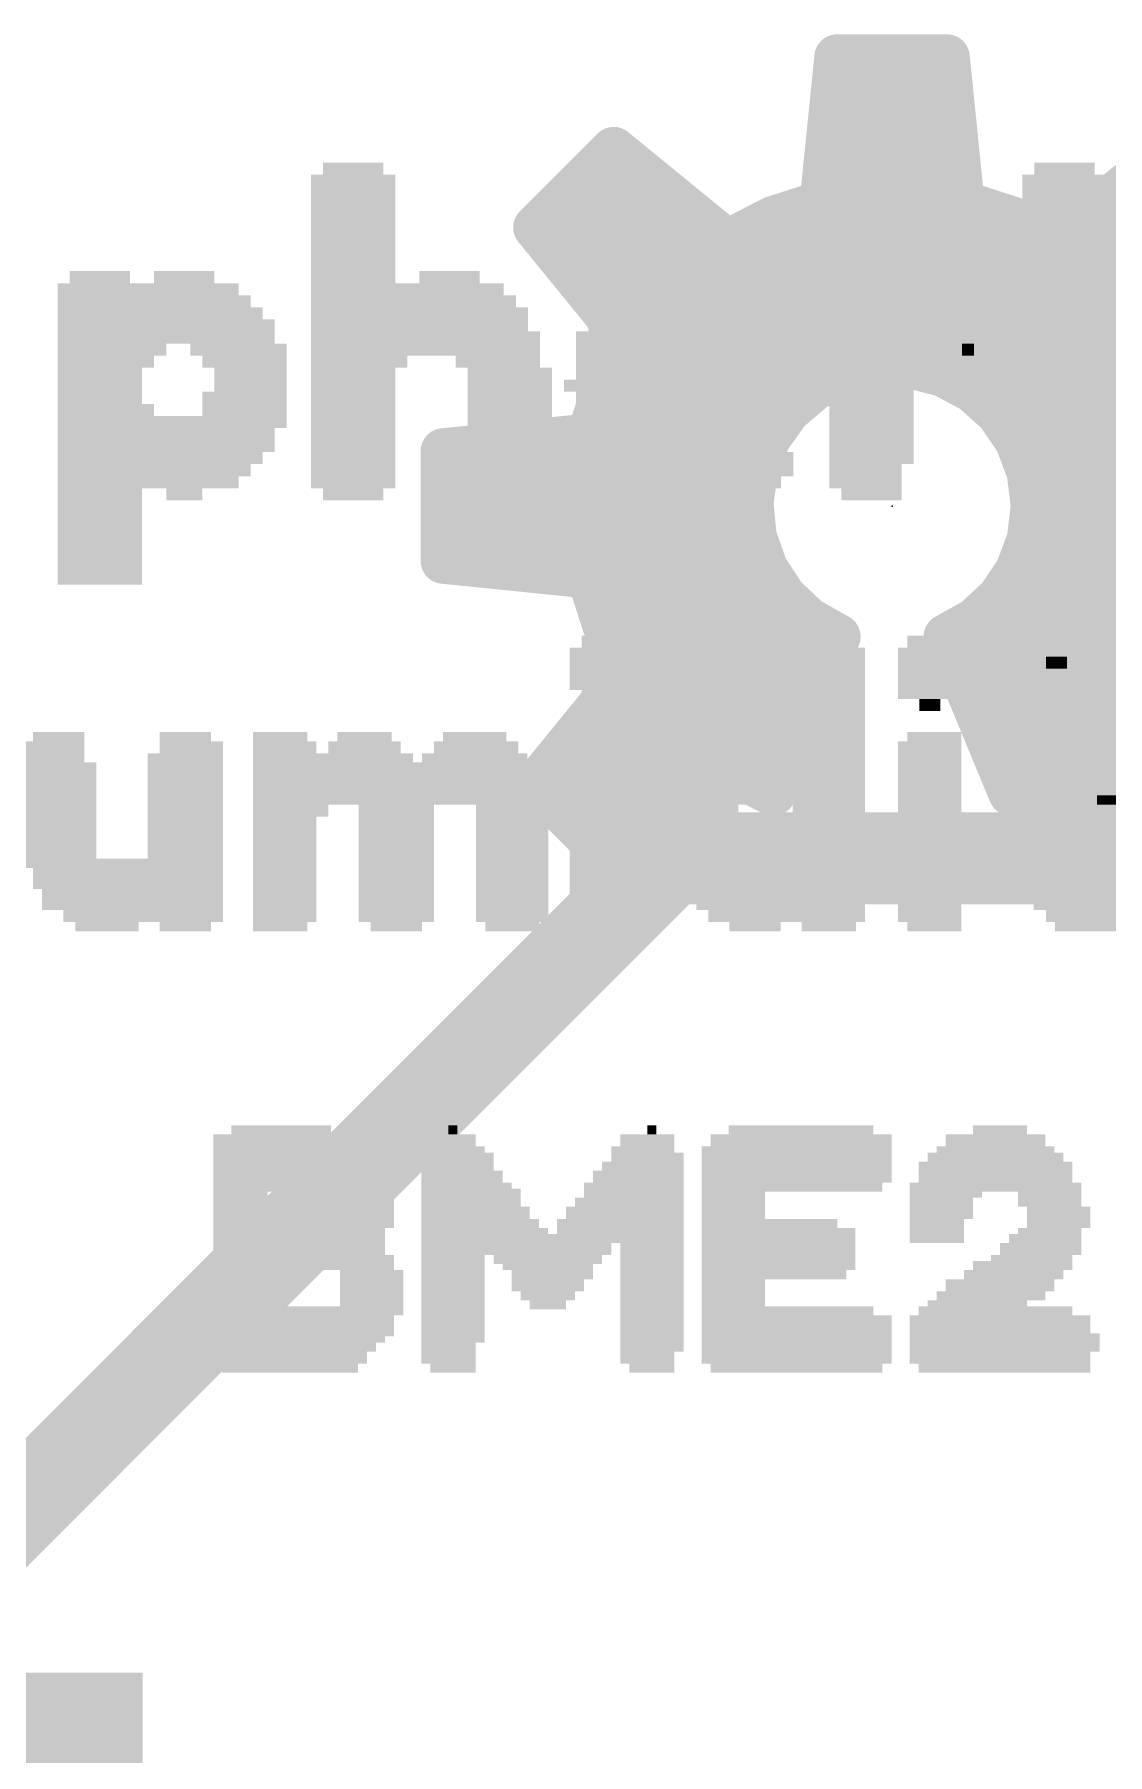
# Model space of a CAD drawing. Extents: x -34 to 73, y -22 to 26.
# Drawn here: x 10.01 to 13.57, y 15.93 to 21.63 of the extents above; entities that cross this region are included whole.
import ezdxf

# ---------------------------------------------------------------- set-up
doc = ezdxf.new("R2010")
doc.units = 0
for name, color, linetype in [('1', 12, 'CONTINUOUS'), ('16', 132, 'CONTINUOUS'), ('21', 41, 'CONTINUOUS'), ('22', 40, 'CONTINUOUS'), ('24', 53, 'CONTINUOUS')]:
    doc.layers.add(name, color=color, linetype=linetype)

# ---------------------------------------------------------------- blocks, each defined once
blk = doc.blocks.new('RECT')
blk.add_solid([(-0.5, -0.5), (0.5, -0.5), (-0.5, 0.5), (0.5, 0.5)])

msp = doc.modelspace()

# ---------------------------------------------------------------- linework, layer by layer
at = {"layer": '16', "const_width": 0.3048}
for points in [[(12.1158, 18.8976), (6.4008, 13.1826)], [(18.5928, 18.8976), (12.1158, 18.8976)]]:
    msp.add_lwpolyline(points, dxfattribs=at)
at = {"layer": '16', "const_width": 0.1524}
for points in [[(12.1158, 18.9738, 1), (12.1158, 18.8214)], [(12.1697, 18.8437, 1), (12.0619, 18.9515)]]:
    msp.add_lwpolyline(points, format="xyb", dxfattribs=at)
at = {"layer": '22', "const_width": 0.15}
for points in [[(12.6204, 21.0709), (12.6696, 21.5548)], [(12.6696, 21.5548), (13.0352, 21.5548)], [(13.0352, 21.5548), (13.0844, 21.0709)], [(12.6589, 21.45), (13.0459, 21.45)], [(12.6437, 21.3), (13.0611, 21.3)], [(11.6704, 20.9895), (11.9289, 21.248)], [(11.9289, 21.248), (12.3059, 20.9406)], [(13.3989, 20.9406), (13.7759, 21.248)], [(11.8309, 21.15), (12.0491, 21.15)], [(12.6284, 21.15), (13.0764, 21.15)], [(12.4577, 21.0188), (12.6204, 21.0709)], [(13.0844, 21.0709), (13.2471, 21.0188)], [(11.9778, 20.6125), (11.6704, 20.9895)], [(11.6809, 21), (12.2331, 21)], [(12.3059, 20.9406), (12.4577, 21.0188)], [(12.4212, 21), (13.2836, 21)], [(13.2471, 21.0188), (13.3989, 20.9406)], [(13.4717, 21), (14.0239, 21)], [(11.7841, 20.85), (13.9207, 20.85)], [(11.9065, 20.7), (13.7983, 20.7)], [(11.8996, 20.4607), (11.9778, 20.6125)], [(11.9456, 20.55), (13.7592, 20.55)], [(12.8014, 20.5318), (12.6922, 20.5064)], [(12.9136, 20.5306), (12.8014, 20.5318)], [(13.0223, 20.5028), (12.9136, 20.5306)], [(11.8475, 20.298), (11.8996, 20.4607)], [(12.6922, 20.5064), (12.5921, 20.4556)], [(13.1213, 20.4499), (13.0223, 20.5028)], [(12.5921, 20.4556), (12.5069, 20.3826)], [(13.2048, 20.375), (13.1213, 20.4499)], [(11.8802, 20.4), (12.5272, 20.4)], [(12.5069, 20.3826), (12.4416, 20.2914)], [(13.1769, 20.4), (13.8246, 20.4)], [(13.2682, 20.2824), (13.2048, 20.375)], [(11.3636, 20.2488), (11.8475, 20.298)], [(12.4416, 20.2914), (12.3997, 20.1873)], [(11.3636, 19.8832), (11.3636, 20.2488)], [(11.3754, 20.25), (12.4249, 20.25)], [(13.3077, 20.1774), (13.2682, 20.2824)], [(13.2804, 20.25), (14.3294, 20.25)], [(12.3997, 20.1873), (12.3839, 20.0762)], [(13.3212, 20.066), (13.3077, 20.1774)], [(11.3636, 20.1), (12.3873, 20.1)], [(12.3839, 20.0762), (12.3948, 19.9645)], [(13.3083, 19.9566), (13.3212, 20.066)], [(13.3171, 20.1), (14.3412, 20.1)], [(11.3636, 19.95), (12.4, 19.95)], [(12.3948, 19.9645), (12.4321, 19.8587)], [(13.2701, 19.8532), (13.3083, 19.9566)], [(13.3058, 19.95), (14.3412, 19.95)], [(11.8475, 19.834), (11.3636, 19.8832)], [(11.8996, 19.6713), (11.8475, 19.834)], [(12.4321, 19.8587), (12.4934, 19.7647)], [(13.2089, 19.7615), (13.2701, 19.8532)], [(11.8584, 19.8), (12.4703, 19.8)], [(13.2346, 19.8), (13.8464, 19.8)], [(12.4934, 19.7647), (12.5752, 19.688)], [(13.128, 19.6867), (13.2089, 19.7615)], [(11.9778, 19.5195), (11.8996, 19.6713)], [(12.5752, 19.688), (12.673, 19.6329)], [(13.0318, 19.6329), (13.128, 19.6867)], [(11.9106, 19.65), (12.6426, 19.65)], [(12.673, 19.6329), (12.4577, 19.1132)], [(13.2471, 19.1132), (13.0318, 19.6329)], [(13.0623, 19.65), (13.7942, 19.65)], [(11.6704, 19.1425), (11.9778, 19.5195)], [(11.9619, 19.5), (12.6179, 19.5)], [(13.0869, 19.5), (13.7429, 19.5)], [(11.8396, 19.35), (12.5558, 19.35)], [(13.149, 19.35), (13.8652, 19.35)], [(11.7173, 19.2), (12.4937, 19.2)], [(12.3059, 19.1914), (11.9289, 18.884)], [(12.4577, 19.1132), (12.3059, 19.1914)], [(13.2111, 19.2), (13.9875, 19.2)], [(13.3989, 19.1914), (13.2471, 19.1132)], [(13.7759, 18.884), (13.3989, 19.1914)], [(11.9289, 18.884), (11.6704, 19.1425)], [(11.7629, 19.05), (12.1325, 19.05)], [(13.5723, 19.05), (13.9419, 19.05)], [(11.9129, 18.9), (11.9485, 18.9)]]:
    msp.add_lwpolyline(points, dxfattribs=at)
at = {"layer": '22', "const_width": 0.075}
for points in [[(12.6696, 21.5923, 1), (12.6696, 21.5173)], [(12.7069, 21.551, 1), (12.6323, 21.5586)], [(13.0725, 21.5586, 1), (12.9979, 21.551)], [(13.0352, 21.5173, 1), (13.0352, 21.5923)], [(12.6589, 21.4875, 1), (12.6589, 21.4125)], [(13.0459, 21.4125, 1), (13.0459, 21.4875)], [(12.6437, 21.3375, 1), (12.6437, 21.2625)], [(13.0611, 21.2625, 1), (13.0611, 21.3375)], [(11.9526, 21.2771, 1), (11.9052, 21.2189)], [(11.9554, 21.2215, 1), (11.9024, 21.2745)], [(11.8309, 21.1875, 1), (11.8309, 21.1125)], [(12.0491, 21.1125, 1), (12.0491, 21.1875)], [(12.6284, 21.1875, 1), (12.6284, 21.1125)], [(13.0764, 21.1125, 1), (13.0764, 21.1875)], [(12.5831, 21.0747, 1), (12.6577, 21.0671)], [(12.6318, 21.0352, 1), (12.609, 21.1066)], [(13.0958, 21.1066, 1), (13.073, 21.0352)], [(13.0471, 21.0671, 1), (13.1217, 21.0747)], [(11.6995, 21.0132, 1), (11.6413, 20.9658)], [(11.6439, 21.016, 1), (11.6969, 20.963)], [(11.6809, 21.0375, 1), (11.6809, 20.9625)], [(12.2331, 20.9625, 1), (12.2331, 21.0375)], [(12.4212, 21.0375, 1), (12.4212, 20.9625)], [(12.4463, 21.0545, 1), (12.4692, 20.9831)], [(12.4749, 20.9855, 1), (12.4406, 21.0522)], [(13.2642, 21.0522, 1), (13.2299, 20.9855)], [(13.2356, 20.9831, 1), (13.2585, 21.0545)], [(13.2836, 20.9625, 1), (13.2836, 21.0375)], [(13.4717, 21.0375, 1), (13.4717, 20.9625)], [(12.2887, 20.9739, 1), (12.3231, 20.9073)], [(12.2822, 20.9115, 1), (12.3296, 20.9697)], [(13.3752, 20.9697, 1), (13.4226, 20.9115)], [(13.3817, 20.9073, 1), (13.4161, 20.9739)], [(11.7841, 20.8875, 1), (11.7841, 20.8125)], [(11.9065, 20.7375, 1), (11.9065, 20.6625)], [(12.0111, 20.5953, 1), (11.9445, 20.6297)], [(11.9487, 20.5888, 1), (12.0069, 20.6362)], [(11.9456, 20.5875, 1), (11.9456, 20.5125)], [(12.8018, 20.5693, 1), (12.801, 20.4943)], [(12.8099, 20.4953, 1), (12.7929, 20.5684)], [(12.9229, 20.5669, 1), (12.9043, 20.4943)], [(12.9132, 20.4931, 1), (12.914, 20.5681)], [(11.9353, 20.4492, 1), (11.8639, 20.4721)], [(12.6836, 20.5429, 1), (12.7007, 20.4698)], [(12.7091, 20.4729, 1), (12.6752, 20.5398)], [(13.04, 20.5358, 1), (13.0046, 20.4697)], [(13.013, 20.4664, 1), (13.0316, 20.5391)], [(11.8662, 20.4778, 1), (11.9329, 20.4435)], [(12.5751, 20.4891, 1), (12.609, 20.4222)], [(12.6165, 20.4272, 1), (12.5677, 20.4841)], [(13.1463, 20.4778, 1), (13.0963, 20.422)], [(13.1036, 20.4168, 1), (13.139, 20.483)], [(11.8802, 20.4375, 1), (11.8802, 20.3625)], [(12.4825, 20.411, 1), (12.5313, 20.3541)], [(12.5374, 20.3607, 1), (12.4764, 20.4044)], [(12.5272, 20.3625, 1), (12.5272, 20.4375)], [(13.1769, 20.4375, 1), (13.1769, 20.3625)], [(13.2358, 20.3962, 1), (13.1739, 20.3538)], [(13.1798, 20.3471, 1), (13.2299, 20.4029)], [(11.8513, 20.2607, 1), (11.8437, 20.3353)], [(12.4763, 20.2774, 1), (12.4068, 20.3054)], [(11.4011, 20.2488, 1), (11.3261, 20.2488)], [(11.3598, 20.2861, 1), (11.3674, 20.2115)], [(11.3754, 20.2875, 1), (11.3754, 20.2125)], [(11.8118, 20.3094, 1), (11.8832, 20.2866)], [(12.4111, 20.3132, 1), (12.472, 20.2695)], [(12.4249, 20.2125, 1), (12.4249, 20.2875)], [(13.3033, 20.2956, 1), (13.2331, 20.2692)], [(13.2373, 20.2612, 1), (13.2992, 20.3036)], [(13.2804, 20.2875, 1), (13.2804, 20.2125)], [(12.4369, 20.182, 1), (12.3626, 20.1926)], [(13.345, 20.1819, 1), (13.2705, 20.1729)], [(12.3649, 20.2012, 1), (12.4345, 20.1733)], [(13.2727, 20.1642, 1), (13.3428, 20.1906)], [(11.3636, 20.1375, 1), (11.3636, 20.0625)], [(12.4212, 20.0798, 1), (12.3465, 20.0725)], [(12.3873, 20.0625, 1), (12.3873, 20.1375)], [(13.3171, 20.1375, 1), (13.3171, 20.0625)], [(13.3584, 20.0616, 1), (13.284, 20.0704)], [(12.3467, 20.0815, 1), (12.421, 20.0709)], [(13.284, 20.0615, 1), (13.3584, 20.0705)], [(11.3636, 19.9875, 1), (11.3636, 19.9125)], [(12.4302, 19.977, 1), (12.3595, 19.9521)], [(12.4, 19.9125, 1), (12.4, 19.9875)], [(13.3058, 19.9875, 1), (13.3058, 19.9125)], [(13.3434, 19.9436, 1), (13.2731, 19.9695)], [(12.3575, 19.9608, 1), (12.4322, 19.9682)], [(13.271, 19.961, 1), (13.3455, 19.9522)], [(11.3674, 19.9205, 1), (11.3598, 19.8459)], [(11.3261, 19.8832, 1), (11.4011, 19.8832)], [(11.8832, 19.8454, 1), (11.8118, 19.8226)], [(11.8437, 19.7967, 1), (11.8513, 19.8713)], [(12.4635, 19.8791, 1), (12.4006, 19.8382)], [(12.3967, 19.8462, 1), (12.4674, 19.8711)], [(13.3013, 19.8323, 1), (13.2389, 19.874)], [(11.8584, 19.8375, 1), (11.8584, 19.7625)], [(12.4703, 19.7625, 1), (12.4703, 19.8375)], [(13.2346, 19.8375, 1), (13.2346, 19.7625)], [(13.2349, 19.8661, 1), (13.3053, 19.8402)], [(12.519, 19.792, 1), (12.4677, 19.7373)], [(12.4619, 19.7442, 1), (12.5248, 19.7852)], [(13.1777, 19.7824, 1), (13.2401, 19.7407)], [(13.2343, 19.734, 1), (13.1834, 19.7891)], [(11.9329, 19.6885, 1), (11.8662, 19.6542)], [(12.5936, 19.7206, 1), (12.5568, 19.6553)], [(12.5496, 19.6606, 1), (12.6009, 19.7153)], [(13.1025, 19.7143, 1), (13.1534, 19.6592)], [(13.1463, 19.654, 1), (13.1096, 19.7195)], [(11.8639, 19.6599, 1), (11.9353, 19.6828)], [(11.9106, 19.6875, 1), (11.9106, 19.6125)], [(12.7076, 19.6185, 1), (12.6384, 19.6473)], [(12.6426, 19.6125, 1), (12.6426, 19.6875)], [(12.6546, 19.6002, 1), (12.6914, 19.6656)], [(13.0664, 19.6473, 1), (12.9972, 19.6185)], [(13.0135, 19.6656, 1), (13.0501, 19.6002)], [(13.0623, 19.6875, 1), (13.0623, 19.6125)], [(11.9619, 19.5375, 1), (11.9619, 19.4625)], [(11.9445, 19.5023, 1), (12.0111, 19.5367)], [(12.0069, 19.4958, 1), (11.9487, 19.5432)], [(12.6179, 19.4625, 1), (12.6179, 19.5375)], [(13.0869, 19.5375, 1), (13.0869, 19.4625)], [(11.8396, 19.3875, 1), (11.8396, 19.3125)], [(12.5558, 19.3125, 1), (12.5558, 19.3875)], [(13.149, 19.3875, 1), (13.149, 19.3125)], [(11.7173, 19.2375, 1), (11.7173, 19.1625)], [(12.3231, 19.2247, 1), (12.2887, 19.1581)], [(12.3296, 19.1623, 1), (12.2822, 19.2205)], [(12.4937, 19.1625, 1), (12.4937, 19.2375)], [(13.2111, 19.2375, 1), (13.2111, 19.1625)], [(13.4226, 19.2205, 1), (13.3752, 19.1623)], [(13.4161, 19.1581, 1), (13.3817, 19.2247)], [(11.6969, 19.169, 1), (11.6439, 19.116)], [(11.6413, 19.1662, 1), (11.6995, 19.1188)], [(12.4405, 19.0799, 1), (12.4749, 19.1465)], [(13.2299, 19.1465, 1), (13.2643, 19.0799)], [(11.7629, 19.0875, 1), (11.7629, 19.0125)], [(12.1325, 19.0125, 1), (12.1325, 19.0875)], [(12.4231, 19.1276, 1), (12.4923, 19.0988)], [(13.2125, 19.0988, 1), (13.2817, 19.1276)], [(13.5723, 19.0875, 1), (13.5723, 19.0125)], [(11.9129, 18.9375, 1), (11.9129, 18.8625)], [(11.9052, 18.9131, 1), (11.9526, 18.8549)], [(11.9024, 18.8575, 1), (11.9554, 18.9105)], [(11.9485, 18.8625, 1), (11.9485, 18.9375)]]:
    msp.add_lwpolyline(points, format="xyb", dxfattribs=at)
at = {"layer": '24'}
msp.add_point((12.8524, 20.066), dxfattribs=at)

# ---------------------------------------------------------------- block references
at = {"layer": '1', "xscale": 1.1, "rotation": 180}
msp.add_blockref('RECT', (9.8162, 15.6972), dxfattribs=at)
at = {"layer": '21'}
for p, xscale, yscale in [((11.0644, 21.1448), 0.28, 0.04), ((11.0644, 21.1848), 0.2, 0.04), ((13.4244, 21.1448), 0.28, 0.04), ((13.4244, 21.1848), 0.2, 0.04), ((11.0644, 21.1048), 0.28, 0.04), ((13.4244, 21.1048), 0.28, 0.04), ((11.0644, 21.0648), 0.28, 0.04), ((13.4244, 21.0648), 0.28, 0.04), ((11.0644, 21.0248), 0.28, 0.04), ((11.0644, 20.9848), 0.28, 0.04), ((13.4244, 21.0248), 0.28, 0.04), ((13.4044, 20.9848), 0.24, 0.04), ((11.0644, 20.9448), 0.28, 0.04), ((13.4244, 20.9448), 0.12, 0.04), ((11.0644, 20.9048), 0.28, 0.04), ((11.0644, 20.8648), 0.28, 0.04), ((12.2044, 20.8648), 0.08, 0.04), ((10.2244, 20.8248), 0.2, 0.04), ((10.5044, 20.8248), 0.2, 0.04), ((11.0644, 20.8248), 0.28, 0.04), ((11.3844, 20.8248), 0.2, 0.04), ((12.2044, 20.8248), 0.4, 0.04), ((12.7844, 20.8248), 0.2, 0.04), ((13.0844, 20.8248), 0.24, 0.04), ((13.4244, 20.8248), 0.2, 0.04), ((10.3844, 20.7848), 0.6, 0.04), ((10.4044, 20.7448), 0.64, 0.04), ((11.2444, 20.7848), 0.64, 0.04), ((11.2644, 20.7448), 0.68, 0.04), ((12.1844, 20.7448), 0.6, 0.04), ((12.1844, 20.7848), 0.52, 0.04), ((12.9244, 20.7848), 0.56, 0.04), ((12.9444, 20.7448), 0.6, 0.04), ((13.4244, 20.7848), 0.28, 0.04), ((13.4244, 20.7448), 0.28, 0.04), ((10.4244, 20.7048), 0.68, 0.04), ((11.2844, 20.7048), 0.72, 0.04), ((12.1844, 20.7048), 0.68, 0.04), ((12.9244, 20.7048), 0.56, 0.04), ((13.4244, 20.7048), 0.28, 0.04), ((10.4444, 20.6648), 0.72, 0.04), ((11.2844, 20.6648), 0.72, 0.04), ((12.1844, 20.6648), 0.68, 0.04), ((12.9244, 20.6648), 0.56, 0.04), ((13.4244, 20.6648), 0.28, 0.04), ((10.4444, 20.6248), 0.72, 0.04), ((10.2644, 20.5848), 0.36, 0.04), ((10.6844, 20.5848), 0.32, 0.04), ((11.3044, 20.6248), 0.76, 0.04), ((11.3044, 20.5848), 0.76, 0.04), ((12.1844, 20.6248), 0.76, 0.04), ((11.9644, 20.5848), 0.32, 0.04), ((12.4244, 20.5848), 0.28, 0.04), ((12.9244, 20.6248), 0.56, 0.04), ((12.8044, 20.5848), 0.32, 0.04), ((13.1044, 20.5848), 0.04, 0.04), ((13.4244, 20.6248), 0.28, 0.04), ((13.4244, 20.5848), 0.28, 0.04), ((10.2444, 20.5448), 0.32, 0.04), ((10.7044, 20.5448), 0.28, 0.04), ((11.0844, 20.5448), 0.32, 0.04), ((11.5444, 20.5448), 0.28, 0.04), ((11.9444, 20.5448), 0.28, 0.04), ((12.4244, 20.5448), 0.28, 0.04), ((12.7844, 20.5448), 0.28, 0.04), ((13.4244, 20.5448), 0.28, 0.04), ((10.2244, 20.5048), 0.28, 0.04), ((10.2244, 20.4648), 0.28, 0.04), ((10.7244, 20.5048), 0.24, 0.04), ((10.7244, 20.4648), 0.24, 0.04), ((11.0644, 20.5048), 0.28, 0.04), ((11.0644, 20.4648), 0.28, 0.04), ((11.5844, 20.5048), 0.28, 0.04), ((11.5844, 20.4648), 0.28, 0.04), ((12.1444, 20.4648), 0.76, 0.04), ((12.1844, 20.5048), 0.76, 0.04), ((12.7844, 20.5048), 0.28, 0.04), ((12.7844, 20.4648), 0.28, 0.04), ((13.4244, 20.5048), 0.28, 0.04), ((13.4244, 20.4648), 0.28, 0.04), ((10.2244, 20.4248), 0.28, 0.04), ((10.7044, 20.4248), 0.28, 0.04), ((11.0644, 20.4248), 0.28, 0.04), ((11.5844, 20.4248), 0.28, 0.04), ((12.1644, 20.4248), 0.72, 0.04), ((12.7844, 20.4248), 0.28, 0.04), ((13.4244, 20.4248), 0.28, 0.04), ((10.2444, 20.3848), 0.32, 0.04), ((10.4644, 20.3448), 0.76, 0.04), ((10.7044, 20.3848), 0.28, 0.04), ((11.0644, 20.3848), 0.28, 0.04), ((11.0644, 20.3448), 0.28, 0.04), ((11.5844, 20.3848), 0.28, 0.04), ((11.5844, 20.3448), 0.28, 0.04), ((12.1244, 20.3848), 0.64, 0.04), ((11.9444, 20.3448), 0.28, 0.04), ((12.7844, 20.3848), 0.28, 0.04), ((12.7844, 20.3448), 0.28, 0.04), ((13.4244, 20.3848), 0.28, 0.04), ((13.4244, 20.3448), 0.28, 0.04), ((10.4444, 20.3048), 0.72, 0.04), ((11.0644, 20.3048), 0.28, 0.04), ((11.5844, 20.3048), 0.28, 0.04), ((11.9844, 20.3048), 0.36, 0.04), ((12.4044, 20.3048), 0.16, 0.04), ((12.7844, 20.3048), 0.28, 0.04), ((13.4244, 20.3048), 0.28, 0.04), ((10.4444, 20.2648), 0.72, 0.04), ((11.0644, 20.2648), 0.28, 0.04), ((11.5844, 20.2648), 0.28, 0.04), ((12.1644, 20.2648), 0.64, 0.04), ((12.7844, 20.2648), 0.28, 0.04), ((13.4244, 20.2648), 0.28, 0.04), ((10.4244, 20.2248), 0.68, 0.04), ((10.4044, 20.1848), 0.64, 0.04), ((11.0644, 20.2248), 0.28, 0.04), ((11.0644, 20.1848), 0.28, 0.04), ((11.5844, 20.2248), 0.28, 0.04), ((11.5844, 20.1848), 0.28, 0.04), ((12.1844, 20.2248), 0.68, 0.04), ((12.2044, 20.1848), 0.64, 0.04), ((12.7844, 20.2248), 0.28, 0.04), ((12.7644, 20.1848), 0.24, 0.04), ((13.4244, 20.2248), 0.28, 0.04), ((13.4244, 20.1848), 0.28, 0.04), ((10.3844, 20.1448), 0.6, 0.04), ((11.0644, 20.1448), 0.28, 0.04), ((11.5644, 20.1448), 0.24, 0.04), ((12.2044, 20.1448), 0.56, 0.04), ((12.7644, 20.1448), 0.24, 0.04), ((13.4244, 20.1448), 0.28, 0.04), ((10.2244, 20.1048), 0.28, 0.04), ((10.2244, 20.0648), 0.28, 0.04), ((10.5044, 20.1048), 0.12, 0.04), ((11.0644, 20.1048), 0.2, 0.04), ((11.5844, 20.1048), 0.2, 0.04), ((12.2244, 20.1048), 0.44, 0.04), ((12.2244, 20.0648), 0.2, 0.04), ((12.7844, 20.1048), 0.2, 0.04), ((13.4244, 20.1048), 0.2, 0.04), ((10.2244, 20.0248), 0.28, 0.04), ((10.2244, 19.9848), 0.28, 0.04), ((10.2244, 19.9448), 0.28, 0.04), ((10.2244, 19.9048), 0.28, 0.04), ((10.2244, 19.8648), 0.28, 0.04), ((10.2244, 19.8248), 0.28, 0.04), ((11.9076, 19.6162), 0.17, 0.04), ((12.6576, 19.6162), 0.15, 0.04), ((12.9726, 19.6162), 0.14, 0.04), ((11.9076, 19.5812), 0.25, 0.03), ((11.9076, 19.5462), 0.25, 0.04), ((12.6576, 19.5812), 0.21, 0.03), ((12.6576, 19.5462), 0.21, 0.04), ((12.9776, 19.5812), 0.21, 0.03), ((12.9776, 19.5462), 0.21, 0.04), ((13.3976, 19.5462), 0.07, 0.04), ((11.9076, 19.5112), 0.25, 0.03), ((12.6576, 19.5112), 0.21, 0.03), ((12.9776, 19.5112), 0.21, 0.03), ((13.3976, 19.5112), 0.21, 0.03), ((11.9076, 19.4762), 0.25, 0.04), ((11.9276, 19.4412), 0.21, 0.03), ((12.6576, 19.4762), 0.21, 0.04), ((12.6576, 19.4412), 0.21, 0.03), ((12.9776, 19.4762), 0.21, 0.04), ((12.9776, 19.4412), 0.21, 0.03), ((13.3776, 19.4412), 0.25, 0.03), ((13.3976, 19.4762), 0.21, 0.04), ((11.9076, 19.4062), 0.11, 0.04), ((12.6576, 19.4062), 0.21, 0.04), ((12.9776, 19.4062), 0.07, 0.04), ((13.3776, 19.4062), 0.25, 0.04), ((12.6576, 19.3712), 0.21, 0.03), ((12.6576, 19.3362), 0.21, 0.04), ((13.3776, 19.3712), 0.25, 0.03), ((13.3776, 19.3362), 0.25, 0.04), ((10.0676, 19.2662), 0.21, 0.04), ((10.0876, 19.3012), 0.17, 0.03), ((10.5076, 19.3012), 0.17, 0.03), ((10.5276, 19.2662), 0.21, 0.04), ((10.8226, 19.3012), 0.18, 0.03), ((10.8376, 19.2662), 0.21, 0.04), ((11.1026, 19.2662), 0.24, 0.04), ((11.1026, 19.3012), 0.18, 0.03), ((11.4726, 19.2662), 0.28, 0.04), ((11.4676, 19.3012), 0.21, 0.03), ((11.9076, 19.2662), 0.25, 0.04), ((11.9076, 19.3012), 0.17, 0.03), ((12.5026, 19.2662), 0.52, 0.04), ((12.3976, 19.3012), 0.17, 0.03), ((12.6576, 19.3012), 0.21, 0.03), ((12.9776, 19.2662), 0.21, 0.04), ((12.9926, 19.3012), 0.18, 0.03), ((13.4126, 19.2662), 0.52, 0.04), ((13.4276, 19.3012), 0.49, 0.03), ((10.0676, 19.2312), 0.21, 0.03), ((10.5076, 19.2312), 0.25, 0.03), ((10.9976, 19.2312), 0.53, 0.03), ((11.4676, 19.2312), 0.35, 0.03), ((11.9076, 19.2312), 0.25, 0.03), ((12.4826, 19.2312), 0.56, 0.03), ((12.9776, 19.2312), 0.21, 0.03), ((13.5526, 19.2312), 0.8, 0.03), ((10.0876, 19.1962), 0.25, 0.04), ((10.0876, 19.1612), 0.25, 0.03), ((10.5076, 19.1962), 0.25, 0.04), ((10.5076, 19.1612), 0.25, 0.03), ((11.2076, 19.1962), 0.95, 0.04), ((11.2076, 19.1612), 0.95, 0.03), ((11.9076, 19.1962), 0.25, 0.04), ((11.9076, 19.1612), 0.25, 0.03), ((12.4476, 19.1612), 0.63, 0.03), ((12.4676, 19.1962), 0.59, 0.04), ((12.9776, 19.1962), 0.21, 0.04), ((12.9776, 19.1612), 0.21, 0.03), ((13.5726, 19.1962), 0.84, 0.04), ((13.4326, 19.1612), 0.56, 0.03), ((10.0876, 19.1262), 0.25, 0.04), ((10.5076, 19.1262), 0.25, 0.04), ((11.2076, 19.1262), 0.95, 0.04), ((11.9076, 19.1262), 0.25, 0.04), ((12.4476, 19.1262), 0.63, 0.04), ((12.9776, 19.1262), 0.21, 0.04), ((13.4276, 19.1262), 0.49, 0.04), ((10.0876, 19.0912), 0.25, 0.03), ((10.0876, 19.0562), 0.25, 0.04), ((10.5076, 19.0912), 0.25, 0.03), ((10.5076, 19.0562), 0.25, 0.04), ((11.2226, 19.0912), 0.98, 0.03), ((10.8576, 19.0562), 0.25, 0.04), ((11.2076, 19.0562), 0.25, 0.04), ((11.5926, 19.0562), 0.24, 0.04), ((11.9076, 19.0912), 0.25, 0.03), ((11.9076, 19.0562), 0.25, 0.04), ((12.4326, 19.0912), 0.66, 0.03), ((12.2226, 19.0562), 0.24, 0.04), ((12.6426, 19.0562), 0.24, 0.04), ((12.9776, 19.0912), 0.21, 0.03), ((12.9776, 19.0562), 0.21, 0.04), ((13.3626, 19.0912), 0.28, 0.03), ((13.3776, 19.0562), 0.25, 0.04), ((13.5676, 19.0912), 0.07, 0.03), ((10.0876, 19.0212), 0.25, 0.03), ((10.0876, 18.9862), 0.25, 0.04), ((10.5076, 19.0212), 0.25, 0.03), ((10.5076, 18.9862), 0.25, 0.04), ((10.8376, 19.0212), 0.21, 0.03), ((10.8376, 18.9862), 0.21, 0.04), ((11.2076, 19.0212), 0.25, 0.03), ((11.2076, 18.9862), 0.25, 0.04), ((11.5926, 19.0212), 0.24, 0.03), ((11.5926, 18.9862), 0.24, 0.04), ((11.9076, 19.0212), 0.25, 0.03), ((11.9076, 18.9862), 0.25, 0.04), ((12.2226, 19.0212), 0.24, 0.03), ((12.2226, 18.9862), 0.24, 0.04), ((12.6426, 19.0212), 0.24, 0.03), ((12.6426, 18.9862), 0.24, 0.04), ((12.9776, 19.0212), 0.21, 0.03), ((12.9776, 18.9862), 0.21, 0.04), ((13.3776, 19.0212), 0.25, 0.03), ((13.3776, 18.9862), 0.25, 0.04), ((10.0876, 18.9512), 0.25, 0.03), ((10.5076, 18.9512), 0.25, 0.03), ((10.8376, 18.9512), 0.21, 0.03), ((11.2076, 18.9512), 0.25, 0.03), ((11.5926, 18.9512), 0.24, 0.03), ((11.9076, 18.9512), 0.25, 0.03), ((12.2226, 18.9512), 0.24, 0.03), ((12.6426, 18.9512), 0.24, 0.03), ((12.9776, 18.9512), 0.21, 0.03), ((13.3776, 18.9512), 0.25, 0.03), ((10.0876, 18.9162), 0.25, 0.04), ((10.2976, 18.8812), 0.67, 0.03), ((10.5076, 18.9162), 0.25, 0.04), ((10.8376, 18.9162), 0.21, 0.04), ((10.8376, 18.8812), 0.21, 0.03), ((11.2076, 18.9162), 0.25, 0.04), ((11.2076, 18.8812), 0.25, 0.03), ((11.5926, 18.9162), 0.24, 0.04), ((11.5926, 18.8812), 0.24, 0.03), ((11.9076, 18.9162), 0.25, 0.04), ((11.9076, 18.8812), 0.25, 0.03), ((12.2226, 18.9162), 0.24, 0.04), ((12.4326, 18.8812), 0.66, 0.03), ((12.6426, 18.9162), 0.24, 0.04), ((12.9776, 18.9162), 0.21, 0.04), ((12.9776, 18.8812), 0.21, 0.03), ((13.3776, 18.9162), 0.25, 0.04), ((13.3976, 18.8812), 0.21, 0.03), ((10.3176, 18.8462), 0.63, 0.04), ((10.3176, 18.8112), 0.63, 0.03), ((10.8376, 18.8462), 0.21, 0.04), ((10.8376, 18.8112), 0.21, 0.03), ((11.2076, 18.8462), 0.25, 0.04), ((11.2076, 18.8112), 0.25, 0.03), ((11.5926, 18.8462), 0.24, 0.04), ((11.5926, 18.8112), 0.24, 0.03), ((11.9076, 18.8462), 0.25, 0.04), ((11.9076, 18.8112), 0.25, 0.03), ((12.4476, 18.8462), 0.63, 0.04), ((12.4476, 18.8112), 0.63, 0.03), ((12.9776, 18.8462), 0.21, 0.04), ((12.9776, 18.8112), 0.21, 0.03), ((13.4676, 18.8462), 0.35, 0.04), ((13.4826, 18.8112), 0.38, 0.03), ((10.3326, 18.7762), 0.6, 0.04), ((10.8376, 18.7762), 0.21, 0.04), ((11.2076, 18.7762), 0.25, 0.04), ((11.5926, 18.7762), 0.24, 0.04), ((11.9076, 18.7762), 0.25, 0.04), ((12.4676, 18.7762), 0.59, 0.04), ((12.9776, 18.7762), 0.21, 0.04), ((13.4826, 18.7762), 0.38, 0.04), ((10.3326, 18.7412), 0.6, 0.03), ((10.3676, 18.7062), 0.53, 0.04), ((10.8376, 18.7412), 0.21, 0.03), ((10.8376, 18.7062), 0.21, 0.04), ((11.2076, 18.7412), 0.25, 0.03), ((11.2076, 18.7062), 0.25, 0.04), ((11.5926, 18.7412), 0.24, 0.03), ((11.5926, 18.7062), 0.24, 0.04), ((11.9076, 18.7412), 0.25, 0.03), ((11.9076, 18.7062), 0.25, 0.04), ((12.4826, 18.7412), 0.56, 0.03), ((12.5026, 18.7062), 0.52, 0.04), ((12.9776, 18.7412), 0.21, 0.03), ((12.9776, 18.7062), 0.21, 0.04), ((13.4976, 18.7412), 0.35, 0.03), ((13.5026, 18.7062), 0.28, 0.04), ((10.2476, 18.6712), 0.21, 0.03), ((10.5076, 18.6712), 0.17, 0.03), ((10.8226, 18.6712), 0.18, 0.03), ((11.2076, 18.6712), 0.17, 0.03), ((11.5926, 18.6712), 0.18, 0.03), ((11.9076, 18.6712), 0.17, 0.03), ((12.3976, 18.6712), 0.17, 0.03), ((12.6426, 18.6712), 0.18, 0.03), ((12.9926, 18.6712), 0.18, 0.03), ((13.5176, 18.6712), 0.25, 0.03), ((10.8406, 17.9622), 0.48, 0.04), ((10.8256, 17.9972), 0.33, 0.03), ((11.3806, 17.9622), 0.18, 0.04), ((11.3956, 17.9972), 0.03, 0.03), ((12.0406, 17.9622), 0.18, 0.04), ((12.0556, 17.9972), 0.03, 0.03), ((12.5506, 17.9622), 0.6, 0.04), ((12.5506, 17.9972), 0.48, 0.03), ((13.1956, 17.9622), 0.33, 0.04), ((13.2106, 17.9972), 0.18, 0.03), ((10.8556, 17.9272), 0.51, 0.03), ((10.8706, 17.9072), 0.54, 0.03), ((11.3956, 17.9272), 0.21, 0.03), ((11.4106, 17.9072), 0.24, 0.03), ((12.0256, 17.9272), 0.21, 0.03), ((12.0406, 17.9072), 0.24, 0.03), ((12.5356, 17.9272), 0.63, 0.03), ((12.5356, 17.9072), 0.63, 0.03), ((13.1956, 17.9072), 0.45, 0.03), ((13.1956, 17.9272), 0.39, 0.03), ((10.8856, 17.8772), 0.57, 0.03), ((10.9006, 17.8422), 0.6, 0.04), ((11.4106, 17.8772), 0.24, 0.03), ((11.4256, 17.8422), 0.27, 0.04), ((12.0106, 17.8422), 0.3, 0.04), ((12.0256, 17.8772), 0.27, 0.03), ((12.5356, 17.8772), 0.63, 0.03), ((12.5356, 17.8422), 0.63, 0.04), ((13.1956, 17.8772), 0.51, 0.03), ((13.1956, 17.8422), 0.51, 0.04), ((10.9006, 17.8072), 0.6, 0.03), ((10.6906, 17.7872), 0.18, 0.03), ((11.0956, 17.7872), 0.21, 0.03), ((11.4406, 17.8072), 0.3, 0.03), ((11.4556, 17.7872), 0.33, 0.03), ((11.9956, 17.8072), 0.33, 0.03), ((11.9956, 17.7872), 0.33, 0.03), ((12.5206, 17.8072), 0.6, 0.03), ((12.3256, 17.7872), 0.21, 0.03), ((13.1956, 17.8072), 0.57, 0.03), ((13.0306, 17.7872), 0.24, 0.03), ((13.3756, 17.7872), 0.21, 0.03), ((10.6906, 17.7572), 0.18, 0.03), ((10.6906, 17.7222), 0.18, 0.04), ((11.0956, 17.7572), 0.21, 0.03), ((11.0956, 17.7222), 0.21, 0.04), ((11.4556, 17.7572), 0.33, 0.03), ((11.4706, 17.7222), 0.36, 0.04), ((11.9656, 17.7222), 0.39, 0.04), ((11.9806, 17.7572), 0.36, 0.03), ((12.3256, 17.7572), 0.21, 0.03), ((12.3256, 17.7222), 0.21, 0.04), ((13.0156, 17.7572), 0.21, 0.03), ((13.0156, 17.7222), 0.21, 0.04), ((13.3756, 17.7572), 0.21, 0.03), ((13.4056, 17.7222), 0.21, 0.04), ((10.6906, 17.6872), 0.18, 0.03), ((11.0656, 17.6872), 0.27, 0.03), ((11.4856, 17.6872), 0.39, 0.03), ((11.9506, 17.6872), 0.42, 0.03), ((12.4456, 17.6872), 0.45, 0.03), ((13.0006, 17.6872), 0.18, 0.03), ((13.4056, 17.6872), 0.21, 0.03), ((10.6906, 17.6572), 0.18, 0.03), ((10.6906, 17.6372), 0.18, 0.03), ((11.0206, 17.6572), 0.3, 0.03), ((11.0206, 17.6372), 0.3, 0.03), ((11.5006, 17.6572), 0.42, 0.03), ((11.7256, 17.6372), 0.87, 0.03), ((11.9506, 17.6572), 0.42, 0.03), ((12.4756, 17.6572), 0.51, 0.03), ((12.4756, 17.6372), 0.51, 0.03), ((13.0006, 17.6572), 0.18, 0.03), ((13.0006, 17.6372), 0.18, 0.03), ((13.3606, 17.6372), 0.24, 0.03), ((13.3756, 17.6572), 0.21, 0.03), ((10.6906, 17.6022), 0.18, 0.04), ((10.6906, 17.5672), 0.18, 0.03), ((11.0206, 17.6022), 0.3, 0.04), ((11.0356, 17.5672), 0.33, 0.03), ((11.6056, 17.6022), 0.63, 0.04), ((11.3956, 17.5672), 0.21, 0.03), ((11.7106, 17.5672), 0.36, 0.03), ((12.0556, 17.6022), 0.21, 0.04), ((12.0556, 17.5672), 0.21, 0.03), ((12.4756, 17.6022), 0.51, 0.04), ((12.4756, 17.5672), 0.51, 0.03), ((13.3156, 17.5672), 0.27, 0.03), ((13.3456, 17.6022), 0.27, 0.04), ((10.6906, 17.5472), 0.18, 0.03), ((10.6906, 17.5172), 0.18, 0.03), ((11.0506, 17.5472), 0.3, 0.03), ((11.1256, 17.5172), 0.21, 0.03), ((11.3956, 17.5472), 0.21, 0.03), ((11.3956, 17.5172), 0.21, 0.03), ((11.7106, 17.5472), 0.3, 0.03), ((11.7256, 17.5172), 0.27, 0.03), ((12.0556, 17.5472), 0.21, 0.03), ((12.0556, 17.5172), 0.21, 0.03), ((12.4756, 17.5472), 0.51, 0.03), ((12.4606, 17.5172), 0.48, 0.03), ((13.2556, 17.5172), 0.33, 0.03), ((13.2856, 17.5472), 0.33, 0.03), ((10.6906, 17.4822), 0.18, 0.04), ((10.6906, 17.4472), 0.18, 0.03), ((11.1256, 17.4822), 0.21, 0.04), ((11.1256, 17.4472), 0.21, 0.03), ((11.3956, 17.4822), 0.21, 0.04), ((11.3956, 17.4472), 0.21, 0.03), ((11.7106, 17.4822), 0.24, 0.04), ((11.7106, 17.4472), 0.18, 0.03), ((12.0556, 17.4822), 0.21, 0.04), ((12.0556, 17.4472), 0.21, 0.03), ((12.3256, 17.4822), 0.21, 0.04), ((12.3256, 17.4472), 0.21, 0.03), ((13.1806, 17.4472), 0.36, 0.03), ((13.2106, 17.4822), 0.36, 0.04), ((10.6906, 17.4172), 0.18, 0.03), ((10.9156, 17.3972), 0.63, 0.03), ((11.1256, 17.4172), 0.21, 0.03), ((11.3956, 17.4172), 0.21, 0.03), ((11.3956, 17.3972), 0.21, 0.03), ((11.7106, 17.4172), 0.12, 0.03), ((12.0556, 17.4172), 0.21, 0.03), ((12.0556, 17.3972), 0.21, 0.03), ((12.3256, 17.4172), 0.21, 0.03), ((12.5056, 17.3972), 0.57, 0.03), ((13.1956, 17.3972), 0.51, 0.03), ((13.1356, 17.4172), 0.33, 0.03), ((10.9006, 17.3622), 0.6, 0.04), ((10.9006, 17.3272), 0.6, 0.03), ((11.3956, 17.3622), 0.21, 0.04), ((11.3956, 17.3272), 0.21, 0.03), ((12.0556, 17.3622), 0.21, 0.04), ((12.0556, 17.3272), 0.21, 0.03), ((12.5356, 17.3622), 0.63, 0.04), ((12.5356, 17.3272), 0.63, 0.03), ((13.2106, 17.3622), 0.6, 0.04), ((13.2106, 17.3272), 0.6, 0.03), ((10.8856, 17.3072), 0.57, 0.03), ((10.8706, 17.2772), 0.54, 0.03), ((11.3956, 17.3072), 0.21, 0.03), ((11.3806, 17.2772), 0.18, 0.03), ((12.0556, 17.3072), 0.21, 0.03), ((12.0556, 17.2772), 0.21, 0.03), ((12.5356, 17.3072), 0.63, 0.03), ((12.5356, 17.2772), 0.63, 0.03), ((13.2256, 17.3072), 0.63, 0.03), ((13.2256, 17.2772), 0.63, 0.03), ((10.8556, 17.2422), 0.51, 0.04), ((11.3806, 17.2422), 0.18, 0.04), ((12.0406, 17.2422), 0.18, 0.04), ((12.5356, 17.2422), 0.63, 0.04), ((13.2106, 17.2422), 0.6, 0.04), ((10.8556, 17.2072), 0.45, 0.03), ((11.3956, 17.2072), 0.15, 0.03), ((12.0556, 17.2072), 0.15, 0.03), ((12.5356, 17.2072), 0.57, 0.03), ((13.2256, 17.2072), 0.57, 0.03)]:
    msp.add_blockref('RECT', p, dxfattribs=dict(at, xscale=xscale, yscale=yscale))

doc.saveas('drawing.dxf')
